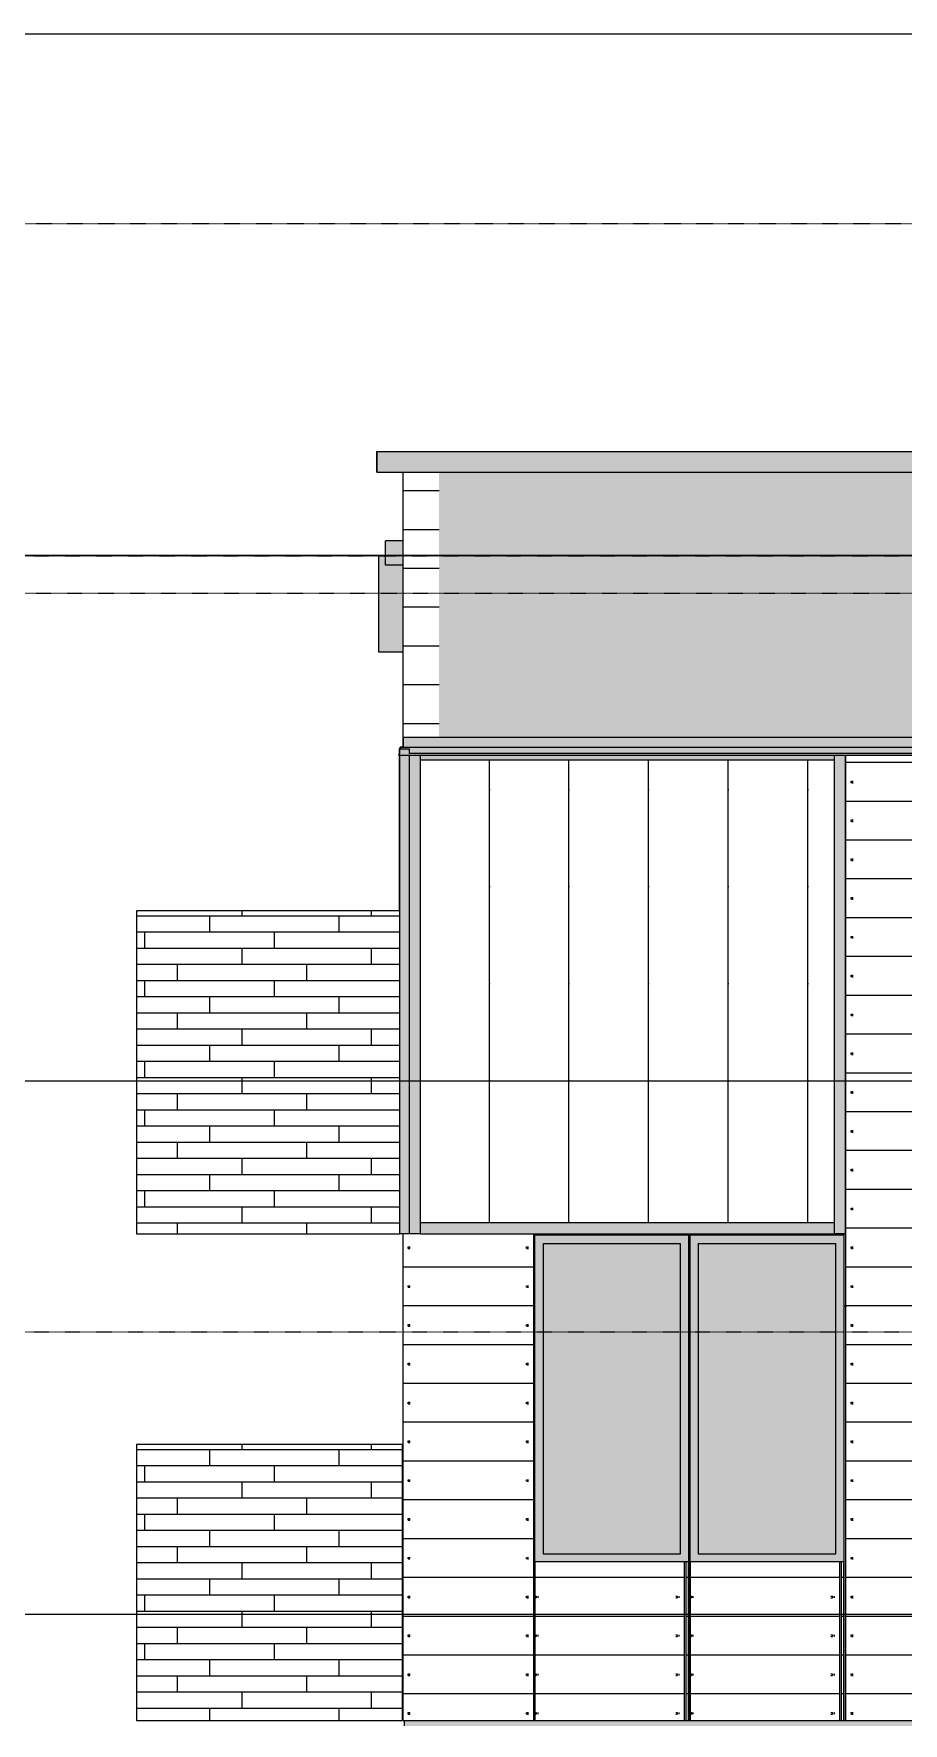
# Model space of a CAD drawing. Header units: inches. Extents: x 1750 to 7619, y -360 to 620.
# Drawn here: x 4994.3 to 5209.3, y 109.1 to 527 of the extents above; entities that cross this region are included whole.
import ezdxf

# ---------------------------------------------------------------- set-up
doc = ezdxf.new("R2010")
doc.units = ezdxf.units.IN
doc.header["$MEASUREMENT"] = 0
doc.linetypes.add('Aligning Line 1_8_', pattern=[0.25, 0.125, -0.125])
doc.linetypes.add('Grid Line 1_2_', pattern=[0.875, 0.5, -0.125, 0.125, -0.125])
for name, color, linetype, lineweight in [('0-4', 10, 'Continuous', 5), ('A-AREA-1', 253, 'Continuous', 70), ('A-CLNG', 13, 'Continuous', 13), ('A-CLNG-1', 13, 'Continuous', 5), ('A-FLOR-1', 10, 'Continuous', 5), ('A-FLOR-3', 53, 'Continuous', 13), ('A-FLOR-LEVL-1', 51, 'Grid Line 1_2_', 9), ('A-GENM', 5, 'Continuous', 9), ('A-GLAZ', 151, 'Continuous', 13), ('A-GLAZ-1', 251, 'Continuous', 9), ('A-GLAZ-CWMG', 51, 'Continuous', 9), ('A-WALL', 113, 'Continuous', 13), ('A-WALL-PATT-1', 251, 'Continuous', 9), ('G-ANNO-SYMB', 111, 'Aligning Line 1_8_', 9), ('G-ANNO-SYMB-1', 191, 'Aligning Line 1_8_', 9), ('G-ANNO-SYMB-2', 147, 'Aligning Line 1_8_', 9)]:
    doc.layers.add(name, color=color, linetype=linetype, lineweight=lineweight)
pattern_1 = [(0, (7231.625, -119.146), (-38.4, 76.8), [0.392, -38.007]), (0, (7231.625, -118.754), (-38.4, 76.8), [0.392, -38.007]), (0, (7231.625, -109.546), (-38.4, 76.8), [0.392, -38.007]), (0, (7231.625, -109.154), (-38.4, 76.8), [0.392, -38.007]), (0, (7231.625, -99.946), (-38.4, 76.8), [0.392, -38.007]), (0, (7231.625, -99.554), (-38.4, 76.8), [0.392, -38.007]), (0, (7231.625, -90.346), (-38.4, 76.8), [0.392, -38.007]), (0, (7231.625, -89.954), (-38.4, 76.8), [0.392, -38.007]), (0, (7231.625, -80.746), (-38.4, 76.8), [0.392, -38.007]), (0, (7231.625, -80.354), (-38.4, 76.8), [0.392, -38.007]), (0, (7231.625, -71.146), (-38.4, 76.8), [0.392, -38.007]), (0, (7231.625, -70.754), (-38.4, 76.8), [0.392, -38.007]), (0, (7231.625, -61.546), (-38.4, 76.8), [0.392, -38.007]), (0, (7231.625, -61.154), (-38.4, 76.8), [0.392, -38.007]), (0, (7231.625, -51.946), (-38.4, 76.8), [0.392, -38.007]), (0, (7231.625, -51.554), (-38.4, 76.8), [0.392, -38.007]), (0, (7266.525, -119.146), (-38.4, 76.8), [0.392, -38.007]), (0, (7266.525, -118.754), (-38.4, 76.8), [0.392, -38.007]), (0, (7266.525, -109.546), (-38.4, 76.8), [0.392, -38.007]), (0, (7266.525, -109.154), (-38.4, 76.8), [0.392, -38.007]), (0, (7266.525, -99.946), (-38.4, 76.8), [0.392, -38.007]), (0, (7266.525, -99.554), (-38.4, 76.8), [0.392, -38.007]), (0, (7266.525, -90.346), (-38.4, 76.8), [0.392, -38.007]), (0, (7266.525, -89.954), (-38.4, 76.8), [0.392, -38.007]), (0, (7266.525, -80.746), (-38.4, 76.8), [0.392, -38.007]), (0, (7266.525, -80.354), (-38.4, 76.8), [0.392, -38.007]), (0, (7266.525, -71.146), (-38.4, 76.8), [0.392, -38.007]), (0, (7266.525, -70.754), (-38.4, 76.8), [0.392, -38.007]), (0, (7266.525, -61.546), (-38.4, 76.8), [0.392, -38.007]), (0, (7266.525, -61.154), (-38.4, 76.8), [0.392, -38.007]), (0, (7266.525, -51.946), (-38.4, 76.8), [0.392, -38.007]), (0, (7266.525, -51.554), (-38.4, 76.8), [0.392, -38.007]), (90, (7229.884, -123.75), (-38.4, 2e-15), [76.8, 0, 0, 0]), (90, (7230.26, -123.75), (-38.4, 2e-15), [76.8, 0, 0, 0]), (90, (7231.625, -119.146), (-38.4, 2e-15), [0.392, -76.407]), (90, (7231.625, -109.546), (-38.4, 2e-15), [0.392, -76.407]), (90, (7231.625, -99.946), (-38.4, 2e-15), [0.392, -76.407]), (90, (7231.625, -90.346), (-38.4, 2e-15), [0.392, -76.407]), (90, (7231.625, -80.746), (-38.4, 2e-15), [0.392, -76.407]), (90, (7231.625, -71.146), (-38.4, 2e-15), [0.392, -76.407]), (90, (7231.625, -61.546), (-38.4, 2e-15), [0.392, -76.407]), (90, (7231.625, -51.946), (-38.4, 2e-15), [0.392, -76.407]), (90, (7232.018, -119.146), (-38.4, 2e-15), [0.392, -76.407]), (90, (7232.018, -109.546), (-38.4, 2e-15), [0.392, -76.407]), (90, (7232.018, -99.946), (-38.4, 2e-15), [0.392, -76.407]), (90, (7232.018, -90.346), (-38.4, 2e-15), [0.392, -76.407]), (90, (7232.018, -80.746), (-38.4, 2e-15), [0.392, -76.407]), (90, (7232.018, -71.146), (-38.4, 2e-15), [0.392, -76.407]), (90, (7232.018, -61.546), (-38.4, 2e-15), [0.392, -76.407]), (90, (7232.018, -51.946), (-38.4, 2e-15), [0.392, -76.407]), (90, (7266.525, -119.146), (-38.4, 2e-15), [0.392, -76.407]), (90, (7266.525, -109.546), (-38.4, 2e-15), [0.392, -76.407]), (90, (7266.525, -99.946), (-38.4, 2e-15), [0.392, -76.407]), (90, (7266.525, -90.346), (-38.4, 2e-15), [0.392, -76.407]), (90, (7266.525, -80.746), (-38.4, 2e-15), [0.392, -76.407]), (90, (7266.525, -71.146), (-38.4, 2e-15), [0.392, -76.407]), (90, (7266.525, -61.546), (-38.4, 2e-15), [0.392, -76.407]), (90, (7266.525, -51.946), (-38.4, 2e-15), [0.392, -76.407]), (90, (7266.918, -119.146), (-38.4, 2e-15), [0.392, -76.407]), (90, (7266.918, -109.546), (-38.4, 2e-15), [0.392, -76.407]), (90, (7266.918, -99.946), (-38.4, 2e-15), [0.392, -76.407]), (90, (7266.918, -90.346), (-38.4, 2e-15), [0.392, -76.407]), (90, (7266.918, -80.746), (-38.4, 2e-15), [0.392, -76.407]), (90, (7266.918, -71.146), (-38.4, 2e-15), [0.392, -76.407]), (90, (7266.918, -61.546), (-38.4, 2e-15), [0.392, -76.407]), (90, (7266.918, -51.946), (-38.4, 2e-15), [0.392, -76.407]), (180, (7268.28, -123.75), (-38.4, 76.8), [38.025, -0.375]), (180, (7268.28, -114.15), (-38.4, 76.8), [38.025, -0.375]), (180, (7268.28, -104.55), (-38.4, 76.8), [38.025, -0.375]), (180, (7268.28, -94.95), (-38.4, 76.8), [38.025, -0.375]), (180, (7268.28, -85.35), (-38.4, 76.8), [38.025, -0.375]), (180, (7268.28, -75.75), (-38.4, 76.8), [38.025, -0.375]), (180, (7268.28, -66.15), (-38.4, 76.8), [38.025, -0.375]), (180, (7268.28, -56.55), (-38.4, 76.8), [38.025, -0.375])]

# ---------------------------------------------------------------- blocks, each defined once
blk = doc.blocks.new('CTR - 2nd Phase_rvt-2-BUILDING ELEVATION - NORTH')
at = {"layer": 'A-FLOR-1'}
blk.add_hatch(color=256, dxfattribs=at).paths.add_polyline_path([(-12118.59, 374), (-12118.59, 395.5), (-12122.96, 395.5), (-12122.96, 398), (-12124.59, 398), (-12124.59, 374)], flags=0)
at = {"layer": 'A-AREA-1'}
blk.add_line((-12118.59, 136), (-12118.78, 136), dxfattribs=at)
at = {"layer": 'A-FLOR-3'}
for p, q in [((-12124.59, 398), (-12122.96, 398)), ((-12124.59, 374), (-12124.59, 398)), ((-12118.59, 374), (-12124.59, 374))]:
    blk.add_line(p, q, dxfattribs=at)
at = {"layer": 'A-FLOR-LEVL-1'}
for p, q in [((-12558.48, 398), (-9609.49, 398)), ((-12558.48, 268), (-9609.49, 268)), ((-12558.48, 136), (-9609.49, 136))]:
    blk.add_line(p, q, dxfattribs=at)
at = {"layer": 'G-ANNO-SYMB-1'}
for p, q in [((-12461.79, 526.95), (-9706.16, 526.95)), ((-12461.79, 388.59), (-9706.16, 388.59))]:
    blk.add_line(p, q, dxfattribs=at)
blk = doc.blocks.new('CTR - 1st Phase - Common Walls_rvt-2-BUILDING ELEVATION - NORTH')
at = {"layer": 'A-FLOR-LEVL-1'}
for p, q in [((-12558.48, 398), (-9609.49, 398)), ((-12558.48, 268), (-9609.49, 268)), ((-12558.48, 136), (-9609.49, 136))]:
    blk.add_line(p, q, dxfattribs=at)
at = {"layer": 'G-ANNO-SYMB-2'}
for p, q in [((-12461.73, 526.95), (-9706.24, 526.95)), ((-12428.12, 526.95), (-9706.24, 526.95)), ((-12363.34, 526.95), (-9706.24, 526.95)), ((-12461.79, 480), (-9706.16, 480))]:
    blk.add_line(p, q, dxfattribs=at)
blk = doc.blocks.new('CTR - 1st Phase -Stairs _ Elevators_rvt-2-BUILDING ELEVATION - NORTH')
at = {"layer": 'A-FLOR-LEVL-1'}
for p, q in [((-12558.48, 398), (-9609.49, 398)), ((-12558.48, 268), (-9609.49, 268)), ((-12558.48, 136), (-9609.49, 136))]:
    blk.add_line(p, q, dxfattribs=at)
at = {"layer": 'G-ANNO-SYMB-2'}
blk.add_line((-12461.73, 526.95), (-9706.24, 526.95), dxfattribs=at)
blk = doc.blocks.new('Basic Wall _ EXT - FIBER CEMENT - LARGE - ___-2162455-BUILDING ELEVATION - NORTH')
at = {"layer": 'A-WALL'}
for p, q in [((-12118.62, 353), (-12118.62, 350.53)), ((-12119.53, 348.83), (-12119.65, 348.68)), ((-12119.64, 348.55), (-12119.62, 348.53)), ((-12118.62, 350.53), (-12119.37, 350.46)), ((-12119.37, 350.46), (-12119.37, 350.12))]:
    blk.add_line(p, q, dxfattribs=at)
at = {"layer": 'A-WALL', "flags": 128}
for points in [[(-12119.65, 348.68), (-12119.67, 348.66), (-12119.67, 348.64), (-12119.67, 348.61), (-12119.67, 348.59), (-12119.66, 348.57), (-12119.64, 348.55)], [(-12119.62, 348.53), (-12119.6, 348.52), (-12119.57, 348.51), (-12119.55, 348.51)]]:
    blk.add_lwpolyline(points, dxfattribs=at)
blk = doc.blocks.new('Basic Wall _ EXT - FIBER CEMENT - SMALL - ___-2145929-BUILDING ELEVATION - NORTH')
at = {"layer": 'A-WALL'}
blk.add_line((-12125.15, 423.66), (-12125.15, 418.54), dxfattribs=at)
blk = doc.blocks.new('Basic Wall _ EXT - FIBER CEMENT - LARGE - ___-2162461-BUILDING ELEVATION - NORTH')
at = {"layer": 'A-WALL'}
for points in [[(-11988.17, 350.53), (-11673.98, 350.53), (-11673.98, 353), (-12118.62, 353), (-12118.62, 350.53), (-12031.23, 350.53)], [(-11930.64, 348.55), (-11673.98, 348.59), (-11673.98, 348.68), (-12119.67, 348.64), (-12119.64, 348.55), (-11932.21, 348.55)], [(-11673.98, 348.68), (-11673.98, 349.02), (-12117.03, 349.02), (-12117.03, 348.83), (-12119.53, 348.83), (-12119.65, 348.68), (-11674.41, 348.68)], [(-11963.75, 350.46), (-11673.98, 350.5), (-11673.98, 350.53), (-12118.62, 350.53), (-12119.37, 350.46), (-11968.61, 350.46)], [(-11674.33, 349.02), (-11673.98, 349.02), (-11673.99, 350.46), (-12119.37, 350.46), (-12119.37, 350.12), (-12117.03, 350.12), (-12117.03, 349.02), (-11674.47, 349.02)]]:
    blk.add_hatch(color=256, dxfattribs=at).paths.add_polyline_path(points, flags=0)
for p, q in [((-12118.62, 350.53), (-12118.62, 353)), ((-12118.62, 353), (-11673.98, 353)), ((-12119.65, 348.68), (-12119.53, 348.83)), ((-12119.62, 348.53), (-12119.64, 348.55)), ((-12119.56, 348.51), (-11673.98, 348.51)), ((-12119.37, 350.46), (-12118.62, 350.53)), ((-12119.37, 350.12), (-12119.37, 350.46)), ((-12119.37, 350.46), (-11673.98, 350.46)), ((-12118.62, 350.53), (-11673.98, 350.53)), ((-12117.03, 349.02), (-11673.98, 349.02))]:
    blk.add_line(p, q, dxfattribs=at)
at = {"layer": 'A-WALL', "flags": 128}
for points in [[(-12119.64, 348.55), (-12119.66, 348.57), (-12119.67, 348.59), (-12119.67, 348.61), (-12119.67, 348.64), (-12119.67, 348.66), (-12119.65, 348.68)], [(-12119.55, 348.51), (-12119.57, 348.51), (-12119.6, 348.52), (-12119.62, 348.53)]]:
    blk.add_lwpolyline(points, dxfattribs=at)
blk = doc.blocks.new('Basic Wall _ EXT - FIBER CEMENT - SMALL - ___-2145935-BUILDING ELEVATION - NORTH')
at = {"layer": 'A-WALL'}
blk.add_hatch(color=256, dxfattribs=at).paths.add_polyline_path([(-12111.96, 418.54), (-9973.63, 418.54), (-9973.63, 423.66), (-12125.15, 423.66), (-12125.15, 418.54), (-12117.34, 418.54)], flags=0)
for p, q in [((-12125.15, 418.54), (-12125.15, 423.66)), ((-12125.15, 423.66), (-9973.63, 423.66)), ((-12125.15, 418.54), (-9973.63, 418.54))]:
    blk.add_line(p, q, dxfattribs=at)
blk = doc.blocks.new('_THE_ WINDOW _ DOOR - Window - 2nd Floor - small-2154622-BUILDING ELEVATION - NORTH')
at = {"layer": 'A-GLAZ'}
h = blk.add_hatch(color=256, dxfattribs=at)
h.paths.add_polyline_path([(-12074.28, 149), (-12047.98, 149), (-12047.98, 229.75), (-12086, 229.75), (-12086, 149), (-12084, 149)], flags=0)
h.paths.add_polyline_path([(-12074.28, 151), (-12084, 151), (-12084, 227.75), (-12049.98, 227.75), (-12049.98, 151)], flags=0)
blk.add_hatch(color=256, dxfattribs=at).paths.add_polyline_path([(-12074.28, 151), (-12049.98, 151), (-12049.98, 227.75), (-12084, 227.75), (-12084, 151)], flags=0)
at = {"layer": 'A-GLAZ-1'}
h = blk.add_hatch(dxfattribs=at)
h.set_pattern_fill('FP_61', color=256, style=0, pattern_type=2)
h.set_pattern_definition([(0, (-12046.236, 168.854), (-38.4, 76.8), [0.392, -38.007]), (0, (-12046.236, 169.246), (-38.4, 76.8), [0.392, -38.007]), (0, (-12046.236, 178.454), (-38.4, 76.8), [0.392, -38.007]), (0, (-12046.236, 178.846), (-38.4, 76.8), [0.392, -38.007]), (0, (-12046.236, 188.054), (-38.4, 76.8), [0.392, -38.007]), (0, (-12046.236, 188.446), (-38.4, 76.8), [0.392, -38.007]), (0, (-12046.236, 197.654), (-38.4, 76.8), [0.392, -38.007]), (0, (-12046.236, 198.046), (-38.4, 76.8), [0.392, -38.007]), (0, (-12046.236, 207.254), (-38.4, 76.8), [0.392, -38.007]), (0, (-12046.236, 207.646), (-38.4, 76.8), [0.392, -38.007]), (0, (-12046.236, 216.854), (-38.4, 76.8), [0.392, -38.007]), (0, (-12046.236, 217.246), (-38.4, 76.8), [0.392, -38.007]), (0, (-12046.236, 226.454), (-38.4, 76.8), [0.392, -38.007]), (0, (-12046.236, 226.846), (-38.4, 76.8), [0.392, -38.007]), (0, (-12046.236, 236.054), (-38.4, 76.8), [0.392, -38.007]), (0, (-12046.236, 236.446), (-38.4, 76.8), [0.392, -38.007]), (0, (-12011.336, 168.854), (-38.4, 76.8), [0.392, -38.007]), (0, (-12011.336, 169.246), (-38.4, 76.8), [0.392, -38.007]), (0, (-12011.336, 178.454), (-38.4, 76.8), [0.392, -38.007]), (0, (-12011.336, 178.846), (-38.4, 76.8), [0.392, -38.007]), (0, (-12011.336, 188.054), (-38.4, 76.8), [0.392, -38.007]), (0, (-12011.336, 188.446), (-38.4, 76.8), [0.392, -38.007]), (0, (-12011.336, 197.654), (-38.4, 76.8), [0.392, -38.007]), (0, (-12011.336, 198.046), (-38.4, 76.8), [0.392, -38.007]), (0, (-12011.336, 207.254), (-38.4, 76.8), [0.392, -38.007]), (0, (-12011.336, 207.646), (-38.4, 76.8), [0.392, -38.007]), (0, (-12011.336, 216.854), (-38.4, 76.8), [0.392, -38.007]), (0, (-12011.336, 217.246), (-38.4, 76.8), [0.392, -38.007]), (0, (-12011.336, 226.454), (-38.4, 76.8), [0.392, -38.007]), (0, (-12011.336, 226.846), (-38.4, 76.8), [0.392, -38.007]), (0, (-12011.336, 236.054), (-38.4, 76.8), [0.392, -38.007]), (0, (-12011.336, 236.446), (-38.4, 76.8), [0.392, -38.007]), (90, (-12047.977, 164.25), (-38.4, 2e-15), [76.8, 0, 0, 0]), (90, (-12047.602, 164.25), (-38.4, 2e-15), [76.8, 0, 0, 0]), (90, (-12046.236, 168.854), (-38.4, 2e-15), [0.392, -76.407]), (90, (-12046.236, 178.454), (-38.4, 2e-15), [0.392, -76.407]), (90, (-12046.236, 188.054), (-38.4, 2e-15), [0.392, -76.407]), (90, (-12046.236, 197.654), (-38.4, 2e-15), [0.392, -76.407]), (90, (-12046.236, 207.254), (-38.4, 2e-15), [0.392, -76.407]), (90, (-12046.236, 216.854), (-38.4, 2e-15), [0.392, -76.407]), (90, (-12046.236, 226.454), (-38.4, 2e-15), [0.392, -76.407]), (90, (-12046.236, 236.054), (-38.4, 2e-15), [0.392, -76.407]), (90, (-12045.843, 168.854), (-38.4, 2e-15), [0.392, -76.407]), (90, (-12045.843, 178.454), (-38.4, 2e-15), [0.392, -76.407]), (90, (-12045.843, 188.054), (-38.4, 2e-15), [0.392, -76.407]), (90, (-12045.843, 197.654), (-38.4, 2e-15), [0.392, -76.407]), (90, (-12045.843, 207.254), (-38.4, 2e-15), [0.392, -76.407]), (90, (-12045.843, 216.854), (-38.4, 2e-15), [0.392, -76.407]), (90, (-12045.843, 226.454), (-38.4, 2e-15), [0.392, -76.407]), (90, (-12045.843, 236.054), (-38.4, 2e-15), [0.392, -76.407]), (90, (-12011.336, 168.854), (-38.4, 2e-15), [0.392, -76.407]), (90, (-12011.336, 178.454), (-38.4, 2e-15), [0.392, -76.407]), (90, (-12011.336, 188.054), (-38.4, 2e-15), [0.392, -76.407]), (90, (-12011.336, 197.654), (-38.4, 2e-15), [0.392, -76.407]), (90, (-12011.336, 207.254), (-38.4, 2e-15), [0.392, -76.407]), (90, (-12011.336, 216.854), (-38.4, 2e-15), [0.392, -76.407]), (90, (-12011.336, 226.454), (-38.4, 2e-15), [0.392, -76.407]), (90, (-12011.336, 236.054), (-38.4, 2e-15), [0.392, -76.407]), (90, (-12010.943, 168.854), (-38.4, 2e-15), [0.392, -76.407]), (90, (-12010.943, 178.454), (-38.4, 2e-15), [0.392, -76.407]), (90, (-12010.943, 188.054), (-38.4, 2e-15), [0.392, -76.407]), (90, (-12010.943, 197.654), (-38.4, 2e-15), [0.392, -76.407]), (90, (-12010.943, 207.254), (-38.4, 2e-15), [0.392, -76.407]), (90, (-12010.943, 216.854), (-38.4, 2e-15), [0.392, -76.407]), (90, (-12010.943, 226.454), (-38.4, 2e-15), [0.392, -76.407]), (90, (-12010.943, 236.054), (-38.4, 2e-15), [0.392, -76.407]), (180, (-12009.58, 164.25), (-38.4, 76.8), [38.025, -0.375]), (180, (-12009.58, 173.85), (-38.4, 76.8), [38.025, -0.375]), (180, (-12009.58, 183.45), (-38.4, 76.8), [38.025, -0.375]), (180, (-12009.58, 193.05), (-38.4, 76.8), [38.025, -0.375]), (180, (-12009.58, 202.65), (-38.4, 76.8), [38.025, -0.375]), (180, (-12009.58, 212.25), (-38.4, 76.8), [38.025, -0.375]), (180, (-12009.58, 221.85), (-38.4, 76.8), [38.025, -0.375]), (180, (-12009.58, 231.45), (-38.4, 76.8), [38.025, -0.375])])
h.paths.add_polyline_path([(-12083.24, 109.75), (-12047.98, 109.75), (-12047.98, 149), (-12086, 149), (-12086, 109.75)], flags=0)
at = {"layer": 'A-GLAZ'}
for p, q in [((-12047.98, 229.75), (-12086, 229.75)), ((-12086, 149), (-12086, 229.75)), ((-12084, 227.75), (-12084, 151)), ((-12084, 227.75), (-12049.98, 227.75)), ((-12049.98, 151), (-12049.98, 227.75)), ((-12047.98, 229.75), (-12047.98, 149)), ((-12084, 151), (-12049.98, 151)), ((-12047.98, 149), (-12086, 149)), ((-12086, 149), (-12086, 109.75)), ((-12047.98, 109.75), (-12047.98, 149)), ((-12086, 109.75), (-12047.98, 109.75))]:
    blk.add_line(p, q, dxfattribs=at)
blk = doc.blocks.new('Rectangular Mullion - Profile_Polycarbonate_right-1741241-BUILDING ELEVATION - NORTH')
at = {"layer": 'A-GLAZ-CWMG'}
h = blk.add_hatch(color=256, dxfattribs=at)
h.paths.add_polyline_path([(-12119.59, 310), (-12119.53, 310), (-12119.55, 348.51), (-12119.59, 348.51), (-12119.59, 314.98)], flags=0)
h.paths.add_polyline_path([(-12119.59, 348.76), (-12119.53, 348.83), (-12119.53, 350.12), (-12119.59, 350.12), (-12119.59, 349.02)], flags=0)
for p, q in [((-12119.59, 350.12), (-12119.53, 350.12)), ((-12119.59, 350.12), (-12119.59, 348.76)), ((-12119.59, 348.52), (-12119.59, 310))]:
    blk.add_line(p, q, dxfattribs=at)
blk = doc.blocks.new('Rectangular Mullion - Profile_Polycarbonate_right-V27-BUILDING ELEVATION - NORTH')
at = {"layer": 'A-GLAZ-CWMG'}
h = blk.add_hatch(color=256, dxfattribs=at)
h.paths.add_polyline_path([(-12118.34, 230.12), (-12117.03, 230.12), (-12117.03, 348.51), (-12119.53, 348.51), (-12119.53, 230.12), (-12118.59, 230.12)], flags=0)
h.paths.add_polyline_path([(-12118.57, 348.83), (-12117.03, 348.83), (-12117.03, 350.12), (-12119.53, 350.12), (-12119.53, 348.83), (-12118.57, 348.83)], flags=0)
for p, q in [((-12119.53, 350.12), (-12117.03, 350.12)), ((-12119.53, 350.12), (-12119.53, 348.83)), ((-12119.53, 348.52), (-12119.53, 230.12)), ((-12117.03, 348.83), (-12117.03, 350.12)), ((-12117.03, 230.12), (-12117.03, 348.52)), ((-12117.03, 230.12), (-12119.53, 230.12))]:
    blk.add_line(p, q, dxfattribs=at)
blk = doc.blocks.new('Rectangular Mullion - Profile_Polycarbonate_Upper and left-1987575-BUILDING ELEVATION - NORTH')
at = {"layer": 'A-GLAZ-CWMG'}
blk.add_hatch(color=256, dxfattribs=at).paths.add_polyline_path([(-12095.81, 347.37), (-12011.95, 347.37), (-12011.95, 348.51), (-12114.28, 348.51), (-12114.28, 347.37), (-12106.57, 347.37)], flags=0)
for p, q in [((-12114.28, 347.37), (-12114.28, 348.52)), ((-12114.28, 347.37), (-12011.95, 347.37)), ((-12011.95, 348.52), (-12011.95, 347.37))]:
    blk.add_line(p, q, dxfattribs=at)
blk = doc.blocks.new('Rectangular Mullion - Profile_Polycarbonate_Lower-1987576-BUILDING ELEVATION - NORTH')
at = {"layer": 'A-GLAZ-CWMG'}
blk.add_hatch(color=256, dxfattribs=at).paths.add_polyline_path([(-12114.28, 230.12), (-12011.95, 230.12), (-12011.95, 232.87), (-12114.28, 232.87), (-12114.28, 230.19)], flags=0)
for p, q in [((-12114.28, 230.12), (-12114.28, 232.87)), ((-12011.95, 232.87), (-12114.28, 232.87)), ((-12114.28, 230.12), (-12011.95, 230.12)), ((-12011.95, 232.87), (-12011.95, 230.12))]:
    blk.add_line(p, q, dxfattribs=at)
blk = doc.blocks.new('Rectangular Mullion - Profile_Polycarbonate_Upper and left-1739822-BUILDING ELEVATION - NORTH')
at = {"layer": 'A-GLAZ-CWMG'}
blk.add_hatch(color=256, dxfattribs=at).paths.add_polyline_path([(-12011.95, 230.12), (-12009.2, 230.12), (-12009.2, 348.51), (-12011.95, 348.51), (-12011.95, 230.19)], flags=0)
for p, q in [((-12011.95, 348.52), (-12011.95, 230.12)), ((-12009.2, 230.12), (-12009.2, 348.52)), ((-12009.2, 230.12), (-12011.95, 230.12))]:
    blk.add_line(p, q, dxfattribs=at)
blk = doc.blocks.new('Rectangular Mullion - Profile_Polycarbonate_right-1739823-BUILDING ELEVATION - NORTH')
at = {"layer": 'A-GLAZ-CWMG'}
blk.add_hatch(color=256, dxfattribs=at).paths.add_polyline_path([(-12117.03, 230.12), (-12114.28, 230.12), (-12114.28, 348.51), (-12117.03, 348.51), (-12117.03, 230.33)], flags=0)
for q in [(-12114.28, 348.52), (-12117.03, 230.12)]:
    blk.add_line((-12114.28, 230.12), q, dxfattribs=at)
blk = doc.blocks.new('Family1 - SCUPPER-2150811-BUILDING ELEVATION - NORTH')
at = {"layer": 'A-GENM'}
blk.add_hatch(color=256, dxfattribs=at).paths.add_polyline_path([(-12118.59, 395.5), (-12118.59, 401.5), (-12122.96, 401.5), (-12122.96, 395.5)], flags=0)
for p, q in [((-12122.96, 395.5), (-12122.96, 401.5)), ((-12118.59, 401.5), (-12122.96, 401.5)), ((-12118.59, 395.5), (-12122.96, 395.5))]:
    blk.add_line(p, q, dxfattribs=at)

msp = doc.modelspace()

# ---------------------------------------------------------------- hatches: boundary and pattern name
at = {"layer": 'A-CLNG-1'}
msp.add_hatch(color=256, dxfattribs=at).paths.add_polyline_path([(5654.8963, 108.375), (5654.8963, 109.75), (5540.1338, 109.7562), (5540.1338, 109.875), (5530.3838, 109.8735), (5530.3838, 109.75), (5085.8963, 109.75), (5085.8963, 108.375), (5651.3338, 108.375)], flags=0)
at = {"layer": 'A-WALL-PATT-1'}
h = msp.add_hatch(dxfattribs=at)
h.set_pattern_fill('FP_44', color=256, style=0, pattern_type=2)
h.set_pattern_definition(pattern_1)
h.paths.add_polyline_path([(5094.5213, 353), (5094.5213, 418.5388), (5085.6463, 418.5388), (5085.6463, 353), (5092.2791, 353)], flags=0)
h = msp.add_hatch(dxfattribs=at)
h.set_pattern_fill('FP_44', color=256, style=0, pattern_type=2)
h.set_pattern_definition(pattern_1)
h.paths.add_polyline_path([(5094.5213, 353), (5530.2588, 353), (5530.2588, 418.5388), (5094.5213, 418.5388), (5094.5213, 355.098)], flags=0)
h.paths.add_polyline_path([(5861.9185, 353), (6106.2588, 353), (6106.2588, 418.5388), (5857.8338, 418.5388), (5857.8338, 353)], flags=0)
h.paths.add_polyline_path([(6116.2588, 353), (6413.4588, 353), (6413.4588, 418.5388), (6116.2588, 418.5388), (6116.2588, 355.098)], flags=0)
h.paths.add_polyline_path([(7223.5882, 353), (7224.0463, 353), (7224.0463, 418.5388), (6856.2338, 418.5388), (6856.2338, 353), (7218.2062, 353)], flags=0)
h.paths.add_polyline_path([(5840.3902, 353), (5847.8338, 353), (5847.8338, 418.5388), (5540.2588, 418.5388), (5540.2588, 353), (5836.5324, 353)], flags=0)
h.paths.add_polyline_path([(6423.4588, 353), (6846.2338, 353), (6846.2338, 418.5388), (6423.4588, 418.5388), (6423.4588, 355.098)], flags=0)
h = msp.add_hatch(dxfattribs=at)
h.set_pattern_fill('FP_63', color=256, style=0, pattern_type=2)
h.set_pattern_definition([(90, (5106.957, 268), (-19.685, 1e-15), [24, 0, 0, 0])])
h.paths.add_polyline_path([(5089.9588, 232.875), (5192.2838, 232.875), (5192.2838, 347.375), (5089.9588, 347.375), (5089.9588, 234.747)], flags=0)
h = msp.add_hatch(dxfattribs=at)
h.set_pattern_fill('FP_45', color=256, style=0, pattern_type=2)
h.set_pattern_definition([(0, (7231.625, 140.054), (-38.4, 76.8), [0.392, -38.007]), (0, (7231.625, 140.446), (-38.4, 76.8), [0.392, -38.007]), (0, (7231.625, 149.654), (-38.4, 76.8), [0.392, -38.007]), (0, (7231.625, 150.046), (-38.4, 76.8), [0.392, -38.007]), (0, (7231.625, 159.254), (-38.4, 76.8), [0.392, -38.007]), (0, (7231.625, 159.646), (-38.4, 76.8), [0.392, -38.007]), (0, (7231.625, 168.854), (-38.4, 76.8), [0.392, -38.007]), (0, (7231.625, 169.246), (-38.4, 76.8), [0.392, -38.007]), (0, (7231.625, 178.454), (-38.4, 76.8), [0.392, -38.007]), (0, (7231.625, 178.846), (-38.4, 76.8), [0.392, -38.007]), (0, (7231.625, 188.054), (-38.4, 76.8), [0.392, -38.007]), (0, (7231.625, 188.446), (-38.4, 76.8), [0.392, -38.007]), (0, (7231.625, 197.654), (-38.4, 76.8), [0.392, -38.007]), (0, (7231.625, 198.046), (-38.4, 76.8), [0.392, -38.007]), (0, (7231.625, 207.254), (-38.4, 76.8), [0.392, -38.007]), (0, (7231.625, 207.646), (-38.4, 76.8), [0.392, -38.007]), (0, (7266.525, 140.054), (-38.4, 76.8), [0.392, -38.007]), (0, (7266.525, 140.446), (-38.4, 76.8), [0.392, -38.007]), (0, (7266.525, 149.654), (-38.4, 76.8), [0.392, -38.007]), (0, (7266.525, 150.046), (-38.4, 76.8), [0.392, -38.007]), (0, (7266.525, 159.254), (-38.4, 76.8), [0.392, -38.007]), (0, (7266.525, 159.646), (-38.4, 76.8), [0.392, -38.007]), (0, (7266.525, 168.854), (-38.4, 76.8), [0.392, -38.007]), (0, (7266.525, 169.246), (-38.4, 76.8), [0.392, -38.007]), (0, (7266.525, 178.454), (-38.4, 76.8), [0.392, -38.007]), (0, (7266.525, 178.846), (-38.4, 76.8), [0.392, -38.007]), (0, (7266.525, 188.054), (-38.4, 76.8), [0.392, -38.007]), (0, (7266.525, 188.446), (-38.4, 76.8), [0.392, -38.007]), (0, (7266.525, 197.654), (-38.4, 76.8), [0.392, -38.007]), (0, (7266.525, 198.046), (-38.4, 76.8), [0.392, -38.007]), (0, (7266.525, 207.254), (-38.4, 76.8), [0.392, -38.007]), (0, (7266.525, 207.646), (-38.4, 76.8), [0.392, -38.007]), (90, (7229.884, 135.45), (-38.4, 2e-15), [76.8, 0, 0, 0]), (90, (7230.26, 135.45), (-38.4, 2e-15), [76.8, 0, 0, 0]), (90, (7231.625, 140.054), (-38.4, 2e-15), [0.392, -76.407]), (90, (7231.625, 149.654), (-38.4, 2e-15), [0.392, -76.407]), (90, (7231.625, 159.254), (-38.4, 2e-15), [0.392, -76.407]), (90, (7231.625, 168.854), (-38.4, 2e-15), [0.392, -76.407]), (90, (7231.625, 178.454), (-38.4, 2e-15), [0.392, -76.407]), (90, (7231.625, 188.054), (-38.4, 2e-15), [0.392, -76.407]), (90, (7231.625, 197.654), (-38.4, 2e-15), [0.392, -76.407]), (90, (7231.625, 207.254), (-38.4, 2e-15), [0.392, -76.407]), (90, (7232.018, 140.054), (-38.4, 2e-15), [0.392, -76.407]), (90, (7232.018, 149.654), (-38.4, 2e-15), [0.392, -76.407]), (90, (7232.018, 159.254), (-38.4, 2e-15), [0.392, -76.407]), (90, (7232.018, 168.854), (-38.4, 2e-15), [0.392, -76.407]), (90, (7232.018, 178.454), (-38.4, 2e-15), [0.392, -76.407]), (90, (7232.018, 188.054), (-38.4, 2e-15), [0.392, -76.407]), (90, (7232.018, 197.654), (-38.4, 2e-15), [0.392, -76.407]), (90, (7232.018, 207.254), (-38.4, 2e-15), [0.392, -76.407]), (90, (7266.525, 140.054), (-38.4, 2e-15), [0.392, -76.407]), (90, (7266.525, 149.654), (-38.4, 2e-15), [0.392, -76.407]), (90, (7266.525, 159.254), (-38.4, 2e-15), [0.392, -76.407]), (90, (7266.525, 168.854), (-38.4, 2e-15), [0.392, -76.407]), (90, (7266.525, 178.454), (-38.4, 2e-15), [0.392, -76.407]), (90, (7266.525, 188.054), (-38.4, 2e-15), [0.392, -76.407]), (90, (7266.525, 197.654), (-38.4, 2e-15), [0.392, -76.407]), (90, (7266.525, 207.254), (-38.4, 2e-15), [0.392, -76.407]), (90, (7266.918, 140.054), (-38.4, 2e-15), [0.392, -76.407]), (90, (7266.918, 149.654), (-38.4, 2e-15), [0.392, -76.407]), (90, (7266.918, 159.254), (-38.4, 2e-15), [0.392, -76.407]), (90, (7266.918, 168.854), (-38.4, 2e-15), [0.392, -76.407]), (90, (7266.918, 178.454), (-38.4, 2e-15), [0.392, -76.407]), (90, (7266.918, 188.054), (-38.4, 2e-15), [0.392, -76.407]), (90, (7266.918, 197.654), (-38.4, 2e-15), [0.392, -76.407]), (90, (7266.918, 207.254), (-38.4, 2e-15), [0.392, -76.407]), (180, (7268.28, 135.45), (-38.4, 76.8), [38.025, -0.375]), (180, (7268.28, 145.05), (-38.4, 76.8), [38.025, -0.375]), (180, (7268.28, 154.65), (-38.4, 76.8), [38.025, -0.375]), (180, (7268.28, 164.25), (-38.4, 76.8), [38.025, -0.375]), (180, (7268.28, 173.85), (-38.4, 76.8), [38.025, -0.375]), (180, (7268.28, 183.45), (-38.4, 76.8), [38.025, -0.375]), (180, (7268.28, 193.05), (-38.4, 76.8), [38.025, -0.375]), (180, (7268.28, 202.65), (-38.4, 76.8), [38.025, -0.375])])
h.paths.add_polyline_path([(5094.5213, 109.75), (5118.2338, 109.75), (5118.2338, 229.75), (5156.2588, 229.75), (5156.2588, 109.75), (5156.6338, 109.75), (5156.6338, 229.75), (5194.6588, 229.75), (5194.6588, 109.75), (5233.0838, 109.75), (5233.0838, 348.5081), (5195.0338, 348.5081), (5195.0338, 230.125), (5094.5213, 230.125), (5094.5213, 114.396)], flags=0)
h = msp.add_hatch(dxfattribs=at)
h.set_pattern_fill('FP_67', color=256, style=0, pattern_type=2)
h.set_pattern_definition([(0, (5021.7717, 268.8), (0, 4), []), (90, (5021.772, 268.8), (-8, 8), [4, -28]), (90, (5037.772, 272.8), (-8, 8), [4, -28])])
h.paths.add_polyline_path([(5043.8403, 230.125), (5084.7088, 230.125), (5084.7088, 310), (5019.6463, 310), (5019.6463, 230.125)], flags=0)
h = msp.add_hatch(dxfattribs=at)
h.set_pattern_fill('FP_43', color=256, style=0, pattern_type=2)
h.set_pattern_definition([(0, (5086.825, 140.054), (-38.4, 76.8), [0.392, -38.007]), (0, (5086.825, 140.446), (-38.4, 76.8), [0.392, -38.007]), (0, (5086.825, 149.654), (-38.4, 76.8), [0.392, -38.007]), (0, (5086.825, 150.046), (-38.4, 76.8), [0.392, -38.007]), (0, (5086.825, 159.254), (-38.4, 76.8), [0.392, -38.007]), (0, (5086.825, 159.646), (-38.4, 76.8), [0.392, -38.007]), (0, (5086.825, 168.854), (-38.4, 76.8), [0.392, -38.007]), (0, (5086.825, 169.246), (-38.4, 76.8), [0.392, -38.007]), (0, (5086.825, 178.454), (-38.4, 76.8), [0.392, -38.007]), (0, (5086.825, 178.846), (-38.4, 76.8), [0.392, -38.007]), (0, (5086.825, 188.054), (-38.4, 76.8), [0.392, -38.007]), (0, (5086.825, 188.446), (-38.4, 76.8), [0.392, -38.007]), (0, (5086.825, 197.654), (-38.4, 76.8), [0.392, -38.007]), (0, (5086.825, 198.046), (-38.4, 76.8), [0.392, -38.007]), (0, (5086.825, 207.254), (-38.4, 76.8), [0.392, -38.007]), (0, (5086.825, 207.646), (-38.4, 76.8), [0.392, -38.007]), (0, (5121.725, 140.054), (-38.4, 76.8), [0.392, -38.007]), (0, (5121.725, 140.446), (-38.4, 76.8), [0.392, -38.007]), (0, (5121.725, 149.654), (-38.4, 76.8), [0.392, -38.007]), (0, (5121.725, 150.046), (-38.4, 76.8), [0.392, -38.007]), (0, (5121.725, 159.254), (-38.4, 76.8), [0.392, -38.007]), (0, (5121.725, 159.646), (-38.4, 76.8), [0.392, -38.007]), (0, (5121.725, 168.854), (-38.4, 76.8), [0.392, -38.007]), (0, (5121.725, 169.246), (-38.4, 76.8), [0.392, -38.007]), (0, (5121.725, 178.454), (-38.4, 76.8), [0.392, -38.007]), (0, (5121.725, 178.846), (-38.4, 76.8), [0.392, -38.007]), (0, (5121.725, 188.054), (-38.4, 76.8), [0.392, -38.007]), (0, (5121.725, 188.446), (-38.4, 76.8), [0.392, -38.007]), (0, (5121.725, 197.654), (-38.4, 76.8), [0.392, -38.007]), (0, (5121.725, 198.046), (-38.4, 76.8), [0.392, -38.007]), (0, (5121.725, 207.254), (-38.4, 76.8), [0.392, -38.007]), (0, (5121.725, 207.646), (-38.4, 76.8), [0.392, -38.007]), (90, (5085.084, 135.45), (-38.4, 2e-15), [76.8, 0, 0, 0]), (90, (5085.46, 135.45), (-38.4, 2e-15), [76.8, 0, 0, 0]), (90, (5086.825, 140.054), (-38.4, 2e-15), [0.392, -76.407]), (90, (5086.825, 149.654), (-38.4, 2e-15), [0.392, -76.407]), (90, (5086.825, 159.254), (-38.4, 2e-15), [0.392, -76.407]), (90, (5086.825, 168.854), (-38.4, 2e-15), [0.392, -76.407]), (90, (5086.825, 178.454), (-38.4, 2e-15), [0.392, -76.407]), (90, (5086.825, 188.054), (-38.4, 2e-15), [0.392, -76.407]), (90, (5086.825, 197.654), (-38.4, 2e-15), [0.392, -76.407]), (90, (5086.825, 207.254), (-38.4, 2e-15), [0.392, -76.407]), (90, (5087.218, 140.054), (-38.4, 2e-15), [0.392, -76.407]), (90, (5087.218, 149.654), (-38.4, 2e-15), [0.392, -76.407]), (90, (5087.218, 159.254), (-38.4, 2e-15), [0.392, -76.407]), (90, (5087.218, 168.854), (-38.4, 2e-15), [0.392, -76.407]), (90, (5087.218, 178.454), (-38.4, 2e-15), [0.392, -76.407]), (90, (5087.218, 188.054), (-38.4, 2e-15), [0.392, -76.407]), (90, (5087.218, 197.654), (-38.4, 2e-15), [0.392, -76.407]), (90, (5087.218, 207.254), (-38.4, 2e-15), [0.392, -76.407]), (90, (5121.725, 140.054), (-38.4, 2e-15), [0.392, -76.407]), (90, (5121.725, 149.654), (-38.4, 2e-15), [0.392, -76.407]), (90, (5121.725, 159.254), (-38.4, 2e-15), [0.392, -76.407]), (90, (5121.725, 168.854), (-38.4, 2e-15), [0.392, -76.407]), (90, (5121.725, 178.454), (-38.4, 2e-15), [0.392, -76.407]), (90, (5121.725, 188.054), (-38.4, 2e-15), [0.392, -76.407]), (90, (5121.725, 197.654), (-38.4, 2e-15), [0.392, -76.407]), (90, (5121.725, 207.254), (-38.4, 2e-15), [0.392, -76.407]), (90, (5122.118, 140.054), (-38.4, 2e-15), [0.392, -76.407]), (90, (5122.118, 149.654), (-38.4, 2e-15), [0.392, -76.407]), (90, (5122.118, 159.254), (-38.4, 2e-15), [0.392, -76.407]), (90, (5122.118, 168.854), (-38.4, 2e-15), [0.392, -76.407]), (90, (5122.118, 178.454), (-38.4, 2e-15), [0.392, -76.407]), (90, (5122.118, 188.054), (-38.4, 2e-15), [0.392, -76.407]), (90, (5122.118, 197.654), (-38.4, 2e-15), [0.392, -76.407]), (90, (5122.118, 207.254), (-38.4, 2e-15), [0.392, -76.407]), (180, (5123.48, 135.45), (-38.4, 76.8), [38.025, -0.375]), (180, (5123.48, 145.05), (-38.4, 76.8), [38.025, -0.375]), (180, (5123.48, 154.65), (-38.4, 76.8), [38.025, -0.375]), (180, (5123.48, 164.25), (-38.4, 76.8), [38.025, -0.375]), (180, (5123.48, 173.85), (-38.4, 76.8), [38.025, -0.375]), (180, (5123.48, 183.45), (-38.4, 76.8), [38.025, -0.375]), (180, (5123.48, 193.05), (-38.4, 76.8), [38.025, -0.375]), (180, (5123.48, 202.65), (-38.4, 76.8), [38.025, -0.375])])
h.paths.add_polyline_path([(5094.5213, 109.75), (5094.5213, 230.125), (5085.6463, 230.125), (5085.6463, 109.75), (5086.897, 109.75)], flags=0)
h = msp.add_hatch(dxfattribs=at)
h.set_pattern_fill('FP_49', color=256, style=0, pattern_type=2)
h.set_pattern_definition([(0, (5021.7717, 136.8), (0, 4), []), (90, (5021.772, 136.8), (-8, 8), [4, -28]), (90, (5037.772, 140.8), (-8, 8), [4, -28])])
h.paths.add_polyline_path([(5019.6463, 109.75), (5085.4588, 109.75), (5085.4588, 178), (5019.6463, 178), (5019.6463, 114.396)], flags=0)

# ---------------------------------------------------------------- linework, layer by layer
at = {"layer": 'A-CLNG'}
msp.add_line((5085.8963, 109.75), (5085.8963, 108.375), dxfattribs=at)
at = {"layer": 'A-FLOR-LEVL-1'}
for p, q in [((4646.5044, 398), (7593.9954, 398)), ((4646.5044, 268), (7593.9954, 268)), ((4646.5044, 136), (7593.9954, 136))]:
    msp.add_line(p, q, dxfattribs=at)
at = {"layer": 'A-WALL'}
for p, q in [((5085.6463, 353), (5085.6463, 418.5388)), ((5084.7088, 310), (5019.6463, 310)), ((5019.6463, 310), (5019.6463, 230.125)), ((5019.6463, 230.125), (5084.7088, 230.125)), ((5085.6463, 109.75), (5085.6463, 230.125)), ((5085.4588, 178), (5019.6463, 178)), ((5019.6463, 178), (5019.6463, 109.75)), ((5085.4588, 109.75), (5085.4588, 178)), ((5118.2338, 109.75), (5118.2338, 149)), ((5156.2588, 149), (5156.2588, 109.75)), ((5156.6338, 109.75), (5156.6338, 149)), ((5194.6588, 149), (5194.6588, 109.75)), ((5019.6463, 109.75), (5085.4588, 109.75)), ((5085.6463, 109.75), (5118.2338, 109.75)), ((5156.2588, 109.75), (5156.6338, 109.75)), ((5194.6588, 109.75), (5387.2213, 109.75))]:
    msp.add_line(p, q, dxfattribs=at)
at = {"layer": 'G-ANNO-SYMB'}
for p, q in [((4742.443, 526.9531), (7497.9954, 526.9531)), ((4742.443, 480), (7498.075, 480)), ((7498.075, 397.7608), (4742.443, 397.7608)), ((7498.075, 205.7608), (4742.443, 205.7608))]:
    msp.add_line(p, q, dxfattribs=at)

# ---------------------------------------------------------------- block references
at = {"layer": '0-4'}
for name in ['CTR - 2nd Phase_rvt-2-BUILDING ELEVATION - NORTH', 'CTR - 1st Phase - Common Walls_rvt-2-BUILDING ELEVATION - NORTH', 'CTR - 1st Phase -Stairs _ Elevators_rvt-2-BUILDING ELEVATION - NORTH']:
    msp.add_blockref(name, (17204.2357, 0), dxfattribs=at)
at = {"layer": 'A-GENM'}
msp.add_blockref('Family1 - SCUPPER-2150811-BUILDING ELEVATION - NORTH', (17204.2357, 0), dxfattribs=at)
at = {"layer": 'A-GLAZ'}
for p in [(17204.2357, 0), (17242.6357, 0)]:
    msp.add_blockref('_THE_ WINDOW _ DOOR - Window - 2nd Floor - small-2154622-BUILDING ELEVATION - NORTH', p, dxfattribs=at)
at = {"layer": 'A-GLAZ-CWMG'}
for name in ['Rectangular Mullion - Profile_Polycarbonate_right-1741241-BUILDING ELEVATION - NORTH', 'Rectangular Mullion - Profile_Polycarbonate_right-V27-BUILDING ELEVATION - NORTH', 'Rectangular Mullion - Profile_Polycarbonate_right-1739823-BUILDING ELEVATION - NORTH', 'Rectangular Mullion - Profile_Polycarbonate_Upper and left-1987575-BUILDING ELEVATION - NORTH', 'Rectangular Mullion - Profile_Polycarbonate_Upper and left-1739822-BUILDING ELEVATION - NORTH', 'Rectangular Mullion - Profile_Polycarbonate_Lower-1987576-BUILDING ELEVATION - NORTH']:
    msp.add_blockref(name, (17204.2357, 0), dxfattribs=at)
at = {"layer": 'A-WALL'}
for name in ['Basic Wall _ EXT - FIBER CEMENT - SMALL - ___-2145929-BUILDING ELEVATION - NORTH', 'Basic Wall _ EXT - FIBER CEMENT - SMALL - ___-2145935-BUILDING ELEVATION - NORTH', 'Basic Wall _ EXT - FIBER CEMENT - LARGE - ___-2162455-BUILDING ELEVATION - NORTH', 'Basic Wall _ EXT - FIBER CEMENT - LARGE - ___-2162461-BUILDING ELEVATION - NORTH']:
    msp.add_blockref(name, (17204.2357, 0), dxfattribs=at)

doc.saveas('drawing.dxf')
